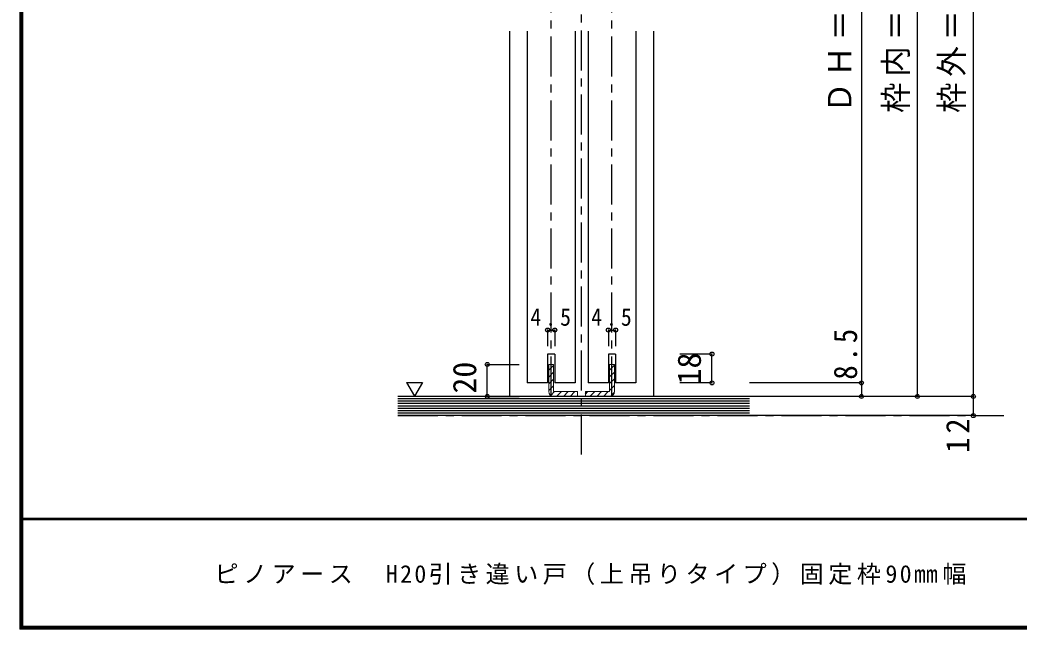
# Model space of a CAD drawing. Units: millimetres, scale not verified. Extents: x -973 to 977, y -718 to 696.
# Drawn here: x -973 to -349, y -701 to -320 of the extents above; entities that cross this region are included whole.
import ezdxf
from ezdxf.enums import TextEntityAlignment as Align

# ---------------------------------------------------------------- set-up
doc = ezdxf.new("R2010")
doc.units = ezdxf.units.MM
doc.header["$LTSCALE"] = 5
doc.header["$PDMODE"] = 32
doc.header["$PDSIZE"] = 2.5
doc.linetypes.add('CHAIN1', pattern=[8, 5, -1, 1, -1])
doc.linetypes.add('DASHED1', pattern=[1.8, 1.2, -0.6])
for name, color, linetype in [('0-1_通り芯', 4, 'CHAIN1'), ('0-3_仕上げ', 2, 'Continuous'), ('0-4_枠', 3, 'Continuous'), ('0-6_扉', 6, 'Continuous'), ('0-A_文字', 3, 'Continuous'), ('0-B_寸法', 7, 'Continuous'), ('0-C_ハッチ', 4, 'DASHED1'), ('F-1_枠', 6, 'Continuous'), ('F-A_文字', 7, 'Continuous')]:
    doc.layers.add(name, color=color, linetype=linetype)
doc.layers.add('0-7_金物', color=7, linetype='Continuous', lineweight=18)
doc.styles.add('ＭＳ ゴシック', font='')
doc.styles.get('ＭＳ ゴシック').set_extended_font_data('MS Gothic')

msp = doc.modelspace()

# ---------------------------------------------------------------- linework, layer by layer
at = {"layer": '0-1_通り芯'}
for p, q in [((-622.145, -591.851), (-622.145, -2.5)), ((-641.145, -555.5), (-641.145, -74.5)), ((-603.145, -555.5), (-603.145, -74.5)), ((-737.145, -567.5), (-358.145, -567.5))]:
    msp.add_line(p, q, dxfattribs=at)
at = {"layer": '0-3_仕上げ'}
for p, q in [((-517.145, -555.5), (-737.145, -555.5)), ((-517.145, -567.5), (-737.145, -567.5))]:
    msp.add_line(p, q, dxfattribs=at)
at = {"layer": '0-3_仕上げ', "color": 7}
for p, q in [((-517.145, -557), (-737.145, -557)), ((-517.145, -558.5), (-737.145, -558.5)), ((-517.145, -560), (-737.145, -560)), ((-517.145, -561.5), (-737.145, -561.5)), ((-517.145, -563), (-737.145, -563)), ((-517.145, -564.5), (-737.145, -564.5)), ((-517.145, -566), (-737.145, -566))]:
    msp.add_line(p, q, dxfattribs=at)
at = {"layer": '0-4_枠', "color": 4}
for p, q in [((-667.145, -327.237), (-667.145, -555.5)), ((-577.145, -327.237), (-577.145, -555.5))]:
    msp.add_line(p, q, dxfattribs=at)
at = {"layer": '0-6_扉'}
for p, q in [((-656.145, -327.237), (-656.145, -547)), ((-626.145, -327.237), (-626.145, -547)), ((-618.145, -327.237), (-618.145, -547)), ((-588.145, -327.237), (-588.145, -547)), ((-638.895, -529), (-643.395, -529)), ((-638.895, -529), (-638.895, -547)), ((-600.895, -529), (-605.395, -529)), ((-600.895, -529), (-600.895, -547)), ((-626.145, -547), (-638.895, -547)), ((-588.145, -547), (-600.895, -547))]:
    msp.add_line(p, q, dxfattribs=at)
for points in [[(-643.395, -529), (-643.395, -547), (-656.145, -547)], [(-605.395, -529), (-605.395, -547), (-618.145, -547)]]:
    msp.add_lwpolyline(points, dxfattribs=at)
at = {"layer": '0-7_金物', "color": 3}
for p, q in [((-639.645, -535.5), (-642.645, -535.5)), ((-642.645, -552.5), (-642.645, -535.5)), ((-639.645, -535.5), (-639.645, -552.5)), ((-604.645, -535.5), (-601.645, -535.5)), ((-604.645, -535.5), (-604.645, -552.5)), ((-601.645, -552.5), (-601.645, -535.5)), ((-624.645, -552.5), (-639.645, -552.5)), ((-639.645, -555.5), (-624.645, -555.5)), ((-624.645, -552.5), (-624.645, -555.5)), ((-619.645, -552.5), (-619.645, -555.5)), ((-619.645, -552.5), (-604.645, -552.5)), ((-604.645, -555.5), (-619.645, -555.5))]:
    msp.add_line(p, q, dxfattribs=at)
for centre, start, end in [((-639.645, -552.5), 180, 270), ((-604.645, -552.5), 270, 0)]:
    msp.add_arc(centre, 3, start, end, dxfattribs=at)
at = {"layer": '0-A_文字', "color": 7}
msp.add_line((-731.58, -546.686), (-726.58, -555.347), dxfattribs=at)
msp.add_lwpolyline([(-731.58, -546.686), (-721.58, -546.686), (-726.58, -555.347)], dxfattribs=at)
at = {"layer": '0-B_寸法', "color": 4}
for p, q in [((-377.145, -555.5), (-377.145, -60.5)), ((-412.145, -552.5), (-412.145, -90.5)), ((-447.145, -104), (-447.145, -547)), ((-643.395, -514), (-643.395, -524)), ((-643.395, -514), (-638.895, -514)), ((-638.895, -514), (-638.895, -524)), ((-605.395, -514), (-605.395, -524)), ((-605.395, -514), (-600.895, -514)), ((-600.895, -514), (-600.895, -524)), ((-540.645, -529), (-560.645, -529)), ((-540.645, -547), (-540.645, -529)), ((-681.145, -535.5), (-661.145, -535.5)), ((-681.145, -555.5), (-681.145, -535.5)), ((-540.645, -547), (-560.645, -547)), ((-447.145, -547), (-517.145, -547)), ((-447.145, -547), (-447.145, -555.5)), ((-681.145, -555.5), (-661.145, -555.5)), ((-377.145, -555.5), (-517.145, -555.5)), ((-412.145, -555.5), (-412.145, -552.5)), ((-377.145, -567.5), (-377.145, -555.5)), ((-377.145, -567.5), (-517.145, -567.5))]:
    msp.add_line(p, q, dxfattribs=at)
at = {"layer": '0-B_寸法'}
for p in [(-643.395, -514), (-638.895, -514), (-605.395, -514), (-600.895, -514), (-540.645, -529), (-681.145, -535.5), (-540.645, -547), (-447.145, -547), (-681.145, -555.5), (-447.145, -555.5), (-412.145, -555.5), (-377.145, -555.5), (-377.145, -567.5)]:
    msp.add_point(p, dxfattribs=at)
at = {"layer": '0-C_ハッチ', "linetype": 'Continuous'}
for p, q in [((-642.645, -539.145), (-639.645, -536.145)), ((-604.645, -538.982), (-601.645, -535.982)), ((-642.645, -543.388), (-639.645, -540.388)), ((-604.645, -543.225), (-601.645, -540.225)), ((-642.645, -547.631), (-639.645, -544.631)), ((-642.645, -551.873), (-639.645, -548.873)), ((-604.645, -547.468), (-601.645, -544.468)), ((-604.645, -551.71), (-601.645, -548.71)), ((-641.436, -554.907), (-639.029, -552.5)), ((-637.786, -555.5), (-634.786, -552.5)), ((-633.544, -555.5), (-630.544, -552.5)), ((-629.301, -555.5), (-626.301, -552.5)), ((-625.058, -555.5), (-624.646, -555.087)), ((-619.645, -553.982), (-618.163, -552.5)), ((-616.92, -555.5), (-613.92, -552.5)), ((-612.677, -555.5), (-609.677, -552.5)), ((-608.435, -555.5), (-605.435, -552.5)), ((-604.151, -555.459), (-601.685, -552.993))]:
    msp.add_line(p, q, dxfattribs=at)
at = {"layer": 'F-1_枠'}
for p, q in [((-973.347, 695.833), (-973.347, -700.833)), ((-972.514, 695.833), (-972.514, -700.833)), ((-971.68, 695.833), (-971.68, -700.833)), ((976.653, -631.667), (-973.347, -631.667)), ((976.653, -632.5), (-973.347, -632.5)), ((976.653, -699.167), (-973.347, -699.167)), ((976.653, -700), (-973.347, -700)), ((976.653, -700.833), (-973.347, -700.833))]:
    msp.add_line(p, q, dxfattribs=at)

# ---------------------------------------------------------------- texts
at = {"layer": '0-B_寸法', "style": 'ＭＳ ゴシック'}
for s, p in [('18', (-543.145, -548)), ('20', (-683.645, -553.707))]:
    msp.add_text(s, height=14.66, rotation=90, dxfattribs=at).set_placement(p, align=Align.BOTTOM_LEFT)
at = {"layer": '0-B_寸法', "char_height": 14.66, "attachment_point": 7, "rotation": 90, "style": 'ＭＳ ゴシック'}
for s, insert in [('\\T1.19;\\W0.95;ＤＨ＝1,983', (-449.645, -378.25)), ('\\T1.19;\\W0.95;枠内＝2,005', (-414.645, -378.25)), ('\\T1.19;\\W0.95;枠外＝2,035', (-379.645, -378.25)), ('\\T1.27;\\W0.9;8.5', (-449.645, -545)), ('\\T1.27;\\W0.95;12', (-379.645, -590.75))]:
    msp.add_mtext(s, dxfattribs=dict(at, insert=insert))
at = {"layer": '0-B_寸法', "char_height": 11, "attachment_point": 7, "style": 'ＭＳ ゴシック'}
for insert in [(-654.145, -511.5), (-616.145, -511.5)]:
    msp.add_mtext('\\T1.38;\\W0.9;4.5', dxfattribs=dict(at, insert=insert))
at = {"layer": 'F-A_文字', "insert": (-851.68, -673.333), "char_height": 11, "attachment_point": 7, "style": 'ＭＳ ゴシック'}
msp.add_mtext('\\T1.19;ピノアース\u3000H20引き違い戸（上吊りタイプ）固定枠90㎜幅', dxfattribs=at)

doc.saveas('drawing.dxf')
